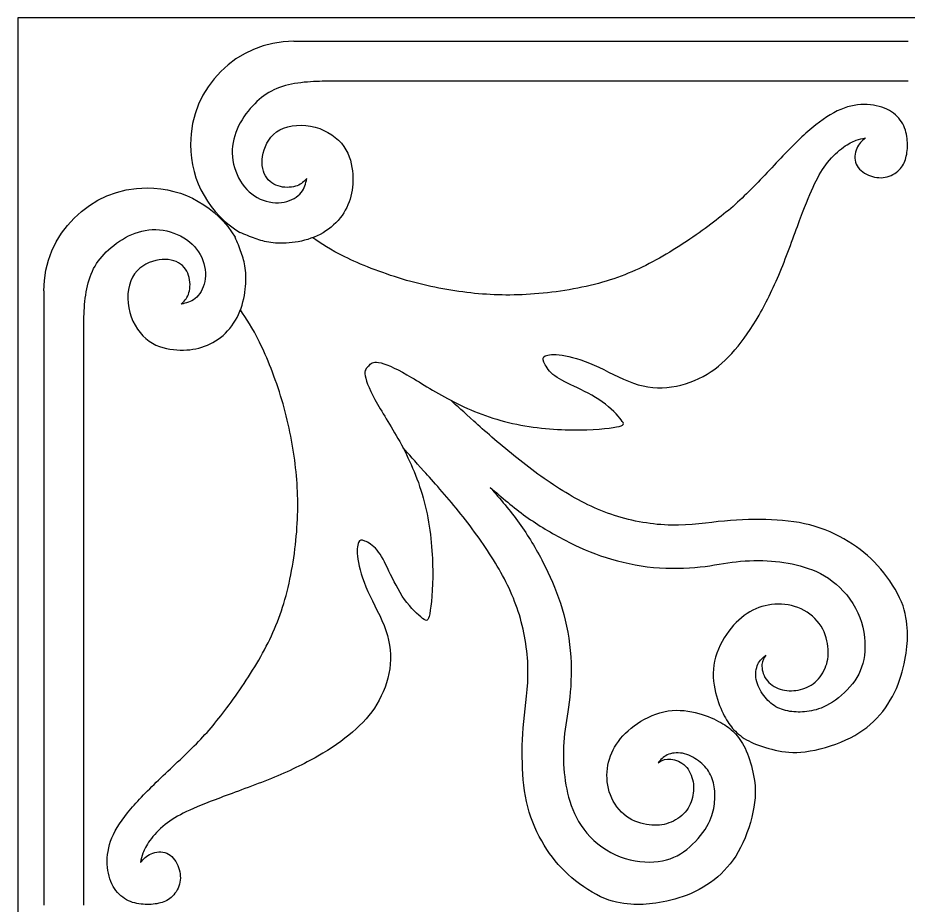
# Model space of a CAD drawing. Extents: x -97 to 91, y -16 to 189.
# Drawn here: x 18.41 to 54.71, y 150.76 to 186.95 of the extents above; entities that cross this region are included whole.
import ezdxf

# ---------------------------------------------------------------- set-up
doc = ezdxf.new("R2010")
doc.units = 0
doc.header["$MEASUREMENT"] = 0
doc.layers.add('LAYER_1', color=7, linetype='CONTINUOUS')

msp = doc.modelspace()

# ---------------------------------------------------------------- linework, layer by layer
at = {"layer": 'LAYER_1'}
msp.add_lwpolyline([(18.4134, 114.6116), (90.7518, 114.6116), (90.7518, 186.95), (18.4134, 186.95), (18.4134, 114.6116)], close=True, dxfattribs=at)
for points, knots in [([(29.6613, 185.994), (27.3368, 185.994), (25.4525, 184.1097), (25.4525, 181.7852), (25.4525, 181.7852), (25.4525, 180.266), (26.2575, 178.9348), (27.464, 178.1948)], [0, 0, 0, 0, 0.3333333, 0.3333333, 0.3333333, 0.3333333, 1, 1, 1, 1]), ([(31.5491, 184.3674), (31.3295, 184.3674), (31.1099, 184.3674), (30.8209, 184.3599), (30.8209, 184.3599), (30.5319, 184.3523), (30.1734, 184.3371), (29.8276, 184.2867), (29.8276, 184.2867), (29.4817, 184.2362), (29.1485, 184.1504), (28.857, 184.0153), (28.857, 184.0153), (28.5654, 183.8803), (28.3155, 183.696), (28.0706, 183.4474), (28.0706, 183.4474), (27.8258, 183.1987), (27.5859, 182.8857), (27.4155, 182.5411), (27.4155, 182.5411), (27.2451, 182.1965), (27.1441, 181.8204), (27.1542, 181.4278), (27.1542, 181.4278), (27.1643, 181.0353), (27.2855, 180.6263), (27.4874, 180.2931), (27.4874, 180.2931), (27.6894, 179.9599), (27.9722, 179.7024), (28.2927, 179.556), (28.2927, 179.556), (28.6133, 179.4096), (28.9718, 179.3742), (29.2747, 179.4335), (29.2747, 179.4335), (29.5776, 179.4928), (29.825, 179.6468), (29.9689, 179.8222), (29.9689, 179.8222), (30.1128, 179.9977), (30.1532, 180.1946), (30.1936, 180.3915), (30.1936, 180.3915), (30.0876, 180.2804), (29.9815, 180.1693), (29.7998, 180.1012), (29.7998, 180.1012), (29.618, 180.0331), (29.3605, 180.0078), (29.1169, 180.0671), (29.1169, 180.0671), (28.8733, 180.1264), (28.6436, 180.2703), (28.5086, 180.5064), (28.5086, 180.5064), (28.3735, 180.7424), (28.3331, 181.0706), (28.4176, 181.4277), (28.4176, 181.4277), (28.5022, 181.7849), (28.7117, 182.1712), (29.0979, 182.3806), (29.0979, 182.3806), (29.4841, 182.5901), (30.0471, 182.6229), (30.5393, 182.4892), (30.5393, 182.4892), (31.0316, 182.3553), (31.4532, 182.0549), (31.7056, 181.7003), (31.7056, 181.7003), (31.9581, 181.3457), (32.0415, 180.9367), (32.0655, 180.5682), (32.0655, 180.5682), (32.0895, 180.1997), (32.0541, 179.8715), (31.9569, 179.5585), (31.9569, 179.5585), (31.8597, 179.2454), (31.7006, 178.9474), (31.4722, 178.6887), (31.4722, 178.6887), (31.2437, 178.4299), (30.9458, 178.2103), (30.6151, 178.0576), (30.6151, 178.0576), (30.2844, 177.9049), (29.9209, 177.8191), (29.5928, 177.78), (29.5928, 177.78), (29.2646, 177.7409), (28.9718, 177.7485), (28.7295, 177.7813), (28.7295, 177.7813), (28.4871, 177.8141), (28.2952, 177.8722), (28.0927, 177.9453), (28.0927, 177.9453), (27.8903, 178.0184), (27.6771, 178.1066), (27.464, 178.1948)], [0, 0, 0, 0, 0.037037, 0.037037, 0.037037, 0.037037, 0.0740741, 0.0740741, 0.0740741, 0.0740741, 0.1111111, 0.1111111, 0.1111111, 0.1111111, 0.1481481, 0.1481481, 0.1481481, 0.1481481, 0.1851852, 0.1851852, 0.1851852, 0.1851852, 0.2222222, 0.2222222, 0.2222222, 0.2222222, 0.2592593, 0.2592593, 0.2592593, 0.2592593, 0.2962963, 0.2962963, 0.2962963, 0.2962963, 0.3333333, 0.3333333, 0.3333333, 0.3333333, 0.3703704, 0.3703704, 0.3703704, 0.3703704, 0.4074074, 0.4074074, 0.4074074, 0.4074074, 0.4444444, 0.4444444, 0.4444444, 0.4444444, 0.4814815, 0.4814815, 0.4814815, 0.4814815, 0.5185185, 0.5185185, 0.5185185, 0.5185185, 0.5555556, 0.5555556, 0.5555556, 0.5555556, 0.5925926, 0.5925926, 0.5925926, 0.5925926, 0.6296296, 0.6296296, 0.6296296, 0.6296296, 0.6666667, 0.6666667, 0.6666667, 0.6666667, 0.7037037, 0.7037037, 0.7037037, 0.7037037, 0.7407407, 0.7407407, 0.7407407, 0.7407407, 0.7777778, 0.7777778, 0.7777778, 0.7777778, 0.8148148, 0.8148148, 0.8148148, 0.8148148, 0.8518519, 0.8518519, 0.8518519, 0.8518519, 0.8888889, 0.8888889, 0.8888889, 0.8888889, 0.9259259, 0.9259259, 0.9259259, 0.9259259, 1, 1, 1, 1]), ([(32.7208, 172.7476), (32.7999, 172.8419), (32.879, 172.9362), (33.123, 172.895), (33.123, 172.895), (33.3671, 172.8538), (33.7761, 172.677), (34.2759, 172.3918), (34.2759, 172.3918), (34.7757, 172.1065), (35.3664, 171.7127), (36.0606, 171.3493), (36.0606, 171.3493), (36.7548, 170.9857), (37.5525, 170.6525), (38.4234, 170.443), (38.4234, 170.443), (39.2943, 170.2335), (40.2385, 170.1476), (41.0387, 170.1401), (41.0387, 170.1401), (41.8389, 170.1325), (42.4953, 170.2032), (42.8234, 170.2637), (42.8234, 170.2637), (43.1516, 170.3243), (43.1516, 170.3748), (43.0128, 170.5515), (43.0128, 170.5515), (42.8739, 170.7282), (42.5962, 171.0312), (42.2403, 171.2861), (42.2403, 171.2861), (41.8844, 171.5411), (41.4502, 171.7481), (41.0867, 171.9223), (41.0867, 171.9223), (40.7232, 172.0964), (40.4303, 172.2378), (40.2284, 172.4069), (40.2284, 172.4069), (40.0264, 172.5761), (39.9153, 172.773), (39.8598, 172.9068), (39.8598, 172.9068), (39.8043, 173.0406), (39.8043, 173.1113), (39.9179, 173.1617), (39.9179, 173.1617), (40.0314, 173.2122), (40.2587, 173.2425), (40.602, 173.1921), (40.602, 173.1921), (40.9453, 173.1415), (41.4047, 173.0102), (41.9121, 172.7831), (41.9121, 172.7831), (42.4195, 172.5559), (42.9749, 172.2328), (43.5101, 172.0485), (43.5101, 172.0485), (44.0452, 171.8642), (44.5602, 171.8188), (45.0701, 171.8919), (45.0701, 171.8919), (45.58, 171.9652), (46.0849, 172.1571), (46.5165, 172.417), (46.5165, 172.417), (46.9482, 172.677), (47.3067, 173.0053), (47.65, 173.4041), (47.65, 173.4041), (47.9933, 173.8029), (48.3215, 174.2725), (48.6371, 174.8253), (48.6371, 174.8253), (48.9526, 175.3781), (49.2555, 176.0143), (49.5433, 176.7186), (49.5433, 176.7186), (49.8311, 177.4229), (50.1037, 178.1954), (50.3284, 178.7961), (50.3284, 178.7961), (50.5531, 179.3969), (50.7298, 179.8261), (50.8976, 180.1783), (50.8976, 180.1783), (51.0655, 180.5304), (51.2246, 180.8057), (51.4253, 181.0531), (51.4253, 181.0531), (51.626, 181.3005), (51.8684, 181.5202), (52.0728, 181.6703), (52.0728, 181.6703), (52.2773, 181.8205), (52.4439, 181.9013), (52.5866, 181.9531), (52.5866, 181.9531), (52.7292, 182.0048), (52.8479, 182.0275), (52.9665, 182.0503), (52.9665, 182.0503), (52.8302, 181.9291), (52.6938, 181.8079), (52.6131, 181.6211), (52.6131, 181.6211), (52.5323, 181.4343), (52.507, 181.1819), (52.5915, 180.9799), (52.5915, 180.9799), (52.6761, 180.778), (52.8705, 180.6265), (53.0901, 180.5331), (53.0901, 180.5331), (53.3098, 180.4397), (53.5546, 180.4043), (53.778, 180.446), (53.778, 180.446), (54.0014, 180.4876), (54.2034, 180.6063), (54.3448, 180.7477), (54.3448, 180.7477), (54.4862, 180.889), (54.5669, 181.0531), (54.6181, 181.2399), (54.6181, 181.2399), (54.6694, 181.4267), (54.6911, 181.6363), (54.6823, 181.8597), (54.6823, 181.8597), (54.6735, 182.0831), (54.634, 182.3204), (54.5324, 182.54), (54.5324, 182.54), (54.4306, 182.7596), (54.2665, 182.9616), (54.0343, 183.1131), (54.0343, 183.1131), (53.8021, 183.2645), (53.5016, 183.3655), (53.1697, 183.3996), (53.1697, 183.3996), (52.8378, 183.4337), (52.4742, 183.4008), (52.1031, 183.2695), (52.1031, 183.2695), (51.732, 183.1383), (51.3533, 182.9086), (50.9419, 182.5779), (50.9419, 182.5779), (50.5304, 182.2472), (50.0861, 181.8155), (49.6078, 181.317), (49.6078, 181.317), (49.1294, 180.8184), (48.6169, 180.2529), (48.1247, 179.772), (48.1247, 179.772), (47.6324, 179.2911), (47.1604, 178.8948), (46.547, 178.4429), (46.547, 178.4429), (45.9335, 177.991), (45.1786, 177.4836), (44.4327, 177.0734), (44.4327, 177.0734), (43.6868, 176.6632), (42.9496, 176.3501), (42.0838, 176.1179), (42.0838, 176.1179), (41.2179, 175.8857), (40.2233, 175.7342), (39.3121, 175.6736), (39.3121, 175.6736), (38.4008, 175.613), (37.5727, 175.6434), (36.717, 175.7468), (36.717, 175.7468), (35.8613, 175.8503), (34.9777, 176.027), (34.1017, 176.2896), (34.1017, 176.2896), (33.2258, 176.5521), (32.3574, 176.9005), (31.7476, 177.1969), (31.7476, 177.1969), (31.1379, 177.4933), (30.7868, 177.7378), (30.4357, 177.9822)], [0, 0, 0, 0, 0.0204082, 0.0204082, 0.0204082, 0.0204082, 0.0408163, 0.0408163, 0.0408163, 0.0408163, 0.0612245, 0.0612245, 0.0612245, 0.0612245, 0.0816327, 0.0816327, 0.0816327, 0.0816327, 0.1020408, 0.1020408, 0.1020408, 0.1020408, 0.122449, 0.122449, 0.122449, 0.122449, 0.1428571, 0.1428571, 0.1428571, 0.1428571, 0.1632653, 0.1632653, 0.1632653, 0.1632653, 0.1836735, 0.1836735, 0.1836735, 0.1836735, 0.2040816, 0.2040816, 0.2040816, 0.2040816, 0.2244898, 0.2244898, 0.2244898, 0.2244898, 0.244898, 0.244898, 0.244898, 0.244898, 0.2653061, 0.2653061, 0.2653061, 0.2653061, 0.2857143, 0.2857143, 0.2857143, 0.2857143, 0.3061224, 0.3061224, 0.3061224, 0.3061224, 0.3265306, 0.3265306, 0.3265306, 0.3265306, 0.3469388, 0.3469388, 0.3469388, 0.3469388, 0.3673469, 0.3673469, 0.3673469, 0.3673469, 0.3877551, 0.3877551, 0.3877551, 0.3877551, 0.4081633, 0.4081633, 0.4081633, 0.4081633, 0.4285714, 0.4285714, 0.4285714, 0.4285714, 0.4489796, 0.4489796, 0.4489796, 0.4489796, 0.4693878, 0.4693878, 0.4693878, 0.4693878, 0.4897959, 0.4897959, 0.4897959, 0.4897959, 0.5102041, 0.5102041, 0.5102041, 0.5102041, 0.5306122, 0.5306122, 0.5306122, 0.5306122, 0.5510204, 0.5510204, 0.5510204, 0.5510204, 0.5714286, 0.5714286, 0.5714286, 0.5714286, 0.5918367, 0.5918367, 0.5918367, 0.5918367, 0.6122449, 0.6122449, 0.6122449, 0.6122449, 0.6326531, 0.6326531, 0.6326531, 0.6326531, 0.6530612, 0.6530612, 0.6530612, 0.6530612, 0.6734694, 0.6734694, 0.6734694, 0.6734694, 0.6938776, 0.6938776, 0.6938776, 0.6938776, 0.7142857, 0.7142857, 0.7142857, 0.7142857, 0.7346939, 0.7346939, 0.7346939, 0.7346939, 0.755102, 0.755102, 0.755102, 0.755102, 0.7755102, 0.7755102, 0.7755102, 0.7755102, 0.7959184, 0.7959184, 0.7959184, 0.7959184, 0.8163265, 0.8163265, 0.8163265, 0.8163265, 0.8367347, 0.8367347, 0.8367347, 0.8367347, 0.8571429, 0.8571429, 0.8571429, 0.8571429, 0.877551, 0.877551, 0.877551, 0.877551, 0.8979592, 0.8979592, 0.8979592, 0.8979592, 0.9183673, 0.9183673, 0.9183673, 0.9183673, 0.9387755, 0.9387755, 0.9387755, 0.9387755, 0.9591837, 0.9591837, 0.9591837, 0.9591837, 1, 1, 1, 1]), ([(19.4743, 175.807), (19.4743, 178.1315), (21.3586, 180.0158), (23.6831, 180.0158), (23.6831, 180.0158), (25.2023, 180.0158), (26.5335, 179.2108), (27.2735, 178.0043)], [0, 0, 0, 0, 0.3333333, 0.3333333, 0.3333333, 0.3333333, 1, 1, 1, 1]), ([(21.1009, 173.9192), (21.1009, 174.1388), (21.1009, 174.3584), (21.1084, 174.6474), (21.1084, 174.6474), (21.116, 174.9364), (21.1311, 175.2949), (21.1816, 175.6407), (21.1816, 175.6407), (21.2321, 175.9866), (21.3179, 176.3198), (21.453, 176.6113), (21.453, 176.6113), (21.588, 176.9029), (21.7723, 177.1528), (22.0209, 177.3977), (22.0209, 177.3977), (22.2696, 177.6425), (22.5826, 177.8824), (22.9272, 178.0528), (22.9272, 178.0528), (23.2718, 178.2232), (23.6479, 178.3242), (24.0405, 178.3141), (24.0405, 178.3141), (24.433, 178.304), (24.842, 178.1828), (25.1752, 177.9809), (25.1752, 177.9809), (25.5084, 177.7789), (25.7659, 177.4961), (25.9123, 177.1755), (25.9123, 177.1755), (26.0587, 176.855), (26.0941, 176.4965), (26.0348, 176.1936), (26.0348, 176.1936), (25.9754, 175.8907), (25.8215, 175.6432), (25.6461, 175.4994), (25.6461, 175.4994), (25.4706, 175.3555), (25.2737, 175.3151), (25.0768, 175.2747), (25.0768, 175.2747), (25.1878, 175.3807), (25.2989, 175.4868), (25.3671, 175.6685), (25.3671, 175.6685), (25.4352, 175.8502), (25.4605, 176.1078), (25.4012, 176.3513), (25.4012, 176.3513), (25.3419, 176.5949), (25.198, 176.8247), (24.9619, 176.9597), (24.9619, 176.9597), (24.7259, 177.0948), (24.3977, 177.1352), (24.0405, 177.0507), (24.0405, 177.0507), (23.6834, 176.9661), (23.2971, 176.7566), (23.0877, 176.3704), (23.0877, 176.3704), (22.8782, 175.9841), (22.8453, 175.4212), (22.9791, 174.929), (22.9791, 174.929), (23.1129, 174.4367), (23.4134, 174.0151), (23.768, 173.7627), (23.768, 173.7627), (24.1226, 173.5102), (24.5316, 173.4268), (24.9001, 173.4028), (24.9001, 173.4028), (25.2686, 173.3788), (25.5968, 173.4142), (25.9098, 173.5114), (25.9098, 173.5114), (26.2229, 173.6086), (26.5208, 173.7677), (26.7796, 173.9961), (26.7796, 173.9961), (27.0383, 174.2246), (27.258, 174.5225), (27.4107, 174.8532), (27.4107, 174.8532), (27.5634, 175.1839), (27.6492, 175.5473), (27.6883, 175.8755), (27.6883, 175.8755), (27.7274, 176.2037), (27.7198, 176.4965), (27.687, 176.7388), (27.687, 176.7388), (27.6542, 176.9812), (27.5961, 177.1731), (27.523, 177.3755), (27.523, 177.3755), (27.4499, 177.578), (27.3617, 177.7912), (27.2735, 178.0043)], [0, 0, 0, 0, 0.037037, 0.037037, 0.037037, 0.037037, 0.0740741, 0.0740741, 0.0740741, 0.0740741, 0.1111111, 0.1111111, 0.1111111, 0.1111111, 0.1481481, 0.1481481, 0.1481481, 0.1481481, 0.1851852, 0.1851852, 0.1851852, 0.1851852, 0.2222222, 0.2222222, 0.2222222, 0.2222222, 0.2592593, 0.2592593, 0.2592593, 0.2592593, 0.2962963, 0.2962963, 0.2962963, 0.2962963, 0.3333333, 0.3333333, 0.3333333, 0.3333333, 0.3703704, 0.3703704, 0.3703704, 0.3703704, 0.4074074, 0.4074074, 0.4074074, 0.4074074, 0.4444444, 0.4444444, 0.4444444, 0.4444444, 0.4814815, 0.4814815, 0.4814815, 0.4814815, 0.5185185, 0.5185185, 0.5185185, 0.5185185, 0.5555556, 0.5555556, 0.5555556, 0.5555556, 0.5925926, 0.5925926, 0.5925926, 0.5925926, 0.6296296, 0.6296296, 0.6296296, 0.6296296, 0.6666667, 0.6666667, 0.6666667, 0.6666667, 0.7037037, 0.7037037, 0.7037037, 0.7037037, 0.7407407, 0.7407407, 0.7407407, 0.7407407, 0.7777778, 0.7777778, 0.7777778, 0.7777778, 0.8148148, 0.8148148, 0.8148148, 0.8148148, 0.8518519, 0.8518519, 0.8518519, 0.8518519, 0.8888889, 0.8888889, 0.8888889, 0.8888889, 0.9259259, 0.9259259, 0.9259259, 0.9259259, 1, 1, 1, 1]), ([(32.7207, 172.7475), (32.6264, 172.6684), (32.5321, 172.5893), (32.5733, 172.3452), (32.5733, 172.3452), (32.6145, 172.1012), (32.7913, 171.6922), (33.0765, 171.1924), (33.0765, 171.1924), (33.3617, 170.6926), (33.7555, 170.1019), (34.119, 169.4077), (34.119, 169.4077), (34.4826, 168.7135), (34.8158, 167.9158), (35.0253, 167.0449), (35.0253, 167.0449), (35.2348, 166.174), (35.3206, 165.2298), (35.3282, 164.4296), (35.3282, 164.4296), (35.3358, 163.6294), (35.2651, 162.973), (35.2045, 162.6449), (35.2045, 162.6449), (35.144, 162.3167), (35.0934, 162.3167), (34.9168, 162.4555), (34.9168, 162.4555), (34.7401, 162.5943), (34.4371, 162.8721), (34.1821, 163.228), (34.1821, 163.228), (33.9272, 163.5839), (33.7202, 164.0181), (33.546, 164.3816), (33.546, 164.3816), (33.3719, 164.7451), (33.2304, 165.038), (33.0614, 165.2399), (33.0614, 165.2399), (32.8922, 165.4418), (32.6953, 165.5529), (32.5615, 165.6084), (32.5615, 165.6084), (32.4277, 165.664), (32.357, 165.664), (32.3065, 165.5504), (32.3065, 165.5504), (32.2561, 165.4368), (32.2258, 165.2096), (32.2762, 164.8663), (32.2762, 164.8663), (32.3267, 164.523), (32.458, 164.0635), (32.6852, 163.5562), (32.6852, 163.5562), (32.9124, 163.0488), (33.2355, 162.4934), (33.4198, 161.9582), (33.4198, 161.9582), (33.604, 161.4231), (33.6495, 160.9081), (33.5763, 160.3982), (33.5763, 160.3982), (33.5031, 159.8883), (33.3112, 159.3834), (33.0512, 158.9517), (33.0512, 158.9517), (32.7913, 158.5201), (32.463, 158.1616), (32.0642, 157.8183), (32.0642, 157.8183), (31.6654, 157.4749), (31.1958, 157.1468), (30.643, 156.8312), (30.643, 156.8312), (30.0902, 156.5157), (29.454, 156.2127), (28.7497, 155.925), (28.7497, 155.925), (28.0454, 155.6372), (27.2729, 155.3645), (26.6722, 155.1399), (26.6722, 155.1399), (26.0713, 154.9152), (25.6421, 154.7385), (25.29, 154.5707), (25.29, 154.5707), (24.9378, 154.4028), (24.6626, 154.2437), (24.4152, 154.043), (24.4152, 154.043), (24.1678, 153.8423), (23.9481, 153.5999), (23.798, 153.3955), (23.798, 153.3955), (23.6477, 153.191), (23.567, 153.0243), (23.5152, 152.8817), (23.5152, 152.8817), (23.4635, 152.7391), (23.4407, 152.6204), (23.418, 152.5018), (23.418, 152.5018), (23.5392, 152.6381), (23.6604, 152.7745), (23.8471, 152.8552), (23.8471, 152.8552), (24.034, 152.936), (24.2864, 152.9613), (24.4883, 152.8767), (24.4883, 152.8767), (24.6903, 152.7922), (24.8418, 152.5977), (24.9352, 152.3782), (24.9352, 152.3782), (25.0286, 152.1585), (25.064, 151.9136), (25.0223, 151.6902), (25.0223, 151.6902), (24.9807, 151.4668), (24.862, 151.2648), (24.7206, 151.1235), (24.7206, 151.1235), (24.5793, 150.9821), (24.4152, 150.9013), (24.2284, 150.8501), (24.2284, 150.8501), (24.0416, 150.7989), (23.832, 150.7771), (23.6086, 150.786), (23.6086, 150.786), (23.3852, 150.7948), (23.1479, 150.8343), (22.9283, 150.9359), (22.9283, 150.9359), (22.7087, 151.0376), (22.5067, 151.2018), (22.3552, 151.434), (22.3552, 151.434), (22.2038, 151.6662), (22.1028, 151.9667), (22.0687, 152.2986), (22.0687, 152.2986), (22.0346, 152.6305), (22.0675, 152.9941), (22.1987, 153.3652), (22.1987, 153.3652), (22.33, 153.7362), (22.5597, 154.1149), (22.8904, 154.5264), (22.8904, 154.5264), (23.2211, 154.9379), (23.6528, 155.3822), (24.1513, 155.8605), (24.1513, 155.8605), (24.6499, 156.3389), (25.2154, 156.8514), (25.6963, 157.3436), (25.6963, 157.3436), (26.1772, 157.8359), (26.5735, 158.3079), (27.0254, 158.9213), (27.0254, 158.9213), (27.4773, 159.5348), (27.9847, 160.2896), (28.3949, 161.0356), (28.3949, 161.0356), (28.8051, 161.7815), (29.1181, 162.5186), (29.3504, 163.3845), (29.3504, 163.3845), (29.5826, 164.2503), (29.7341, 165.245), (29.7947, 166.1562), (29.7947, 166.1562), (29.8553, 167.0675), (29.8249, 167.8956), (29.7215, 168.7513), (29.7215, 168.7513), (29.618, 169.607), (29.4412, 170.4906), (29.1787, 171.3666), (29.1787, 171.3666), (28.9162, 172.2425), (28.5678, 173.1109), (28.2714, 173.7207), (28.2714, 173.7207), (27.975, 174.3304), (27.7305, 174.6815), (27.486, 175.0326)], [0, 0, 0, 0, 0.0204082, 0.0204082, 0.0204082, 0.0204082, 0.0408163, 0.0408163, 0.0408163, 0.0408163, 0.0612245, 0.0612245, 0.0612245, 0.0612245, 0.0816327, 0.0816327, 0.0816327, 0.0816327, 0.1020408, 0.1020408, 0.1020408, 0.1020408, 0.122449, 0.122449, 0.122449, 0.122449, 0.1428571, 0.1428571, 0.1428571, 0.1428571, 0.1632653, 0.1632653, 0.1632653, 0.1632653, 0.1836735, 0.1836735, 0.1836735, 0.1836735, 0.2040816, 0.2040816, 0.2040816, 0.2040816, 0.2244898, 0.2244898, 0.2244898, 0.2244898, 0.244898, 0.244898, 0.244898, 0.244898, 0.2653061, 0.2653061, 0.2653061, 0.2653061, 0.2857143, 0.2857143, 0.2857143, 0.2857143, 0.3061224, 0.3061224, 0.3061224, 0.3061224, 0.3265306, 0.3265306, 0.3265306, 0.3265306, 0.3469388, 0.3469388, 0.3469388, 0.3469388, 0.3673469, 0.3673469, 0.3673469, 0.3673469, 0.3877551, 0.3877551, 0.3877551, 0.3877551, 0.4081633, 0.4081633, 0.4081633, 0.4081633, 0.4285714, 0.4285714, 0.4285714, 0.4285714, 0.4489796, 0.4489796, 0.4489796, 0.4489796, 0.4693878, 0.4693878, 0.4693878, 0.4693878, 0.4897959, 0.4897959, 0.4897959, 0.4897959, 0.5102041, 0.5102041, 0.5102041, 0.5102041, 0.5306122, 0.5306122, 0.5306122, 0.5306122, 0.5510204, 0.5510204, 0.5510204, 0.5510204, 0.5714286, 0.5714286, 0.5714286, 0.5714286, 0.5918367, 0.5918367, 0.5918367, 0.5918367, 0.6122449, 0.6122449, 0.6122449, 0.6122449, 0.6326531, 0.6326531, 0.6326531, 0.6326531, 0.6530612, 0.6530612, 0.6530612, 0.6530612, 0.6734694, 0.6734694, 0.6734694, 0.6734694, 0.6938776, 0.6938776, 0.6938776, 0.6938776, 0.7142857, 0.7142857, 0.7142857, 0.7142857, 0.7346939, 0.7346939, 0.7346939, 0.7346939, 0.755102, 0.755102, 0.755102, 0.755102, 0.7755102, 0.7755102, 0.7755102, 0.7755102, 0.7959184, 0.7959184, 0.7959184, 0.7959184, 0.8163265, 0.8163265, 0.8163265, 0.8163265, 0.8367347, 0.8367347, 0.8367347, 0.8367347, 0.8571429, 0.8571429, 0.8571429, 0.8571429, 0.877551, 0.877551, 0.877551, 0.877551, 0.8979592, 0.8979592, 0.8979592, 0.8979592, 0.9183673, 0.9183673, 0.9183673, 0.9183673, 0.9387755, 0.9387755, 0.9387755, 0.9387755, 0.9591837, 0.9591837, 0.9591837, 0.9591837, 1, 1, 1, 1]), ([(37.6698, 167.7986), (38.1439, 167.3893), (38.6182, 166.9799), (39.1279, 166.6138), (39.1279, 166.6138), (39.6376, 166.2475), (40.1829, 165.9243), (40.7231, 165.6442), (40.7231, 165.6442), (41.2633, 165.364), (41.7985, 165.1267), (42.3968, 164.9348), (42.3968, 164.9348), (42.9951, 164.743), (43.6565, 164.5966), (44.3254, 164.5334), (44.3254, 164.5334), (44.9944, 164.4703), (45.671, 164.4905), (46.2313, 164.5511), (46.2313, 164.5511), (46.7917, 164.6117), (47.2361, 164.7127), (47.7056, 164.7657), (47.7056, 164.7657), (48.1751, 164.8187), (48.6699, 164.8238), (49.1344, 164.791), (49.1344, 164.791), (49.5988, 164.7581), (50.033, 164.6874), (50.4748, 164.5486), (50.4748, 164.5486), (50.9165, 164.4098), (51.3659, 164.2028), (51.7723, 163.8544), (51.7723, 163.8544), (52.1787, 163.5061), (52.5423, 163.0163), (52.7442, 162.4912), (52.7442, 162.4912), (52.9462, 161.9661), (52.9865, 161.4057), (52.926, 160.9438), (52.926, 160.9438), (52.8654, 160.4818), (52.7038, 160.1183), (52.4413, 159.7851), (52.4413, 159.7851), (52.1788, 159.4519), (51.8152, 159.1489), (51.5003, 158.9628), (51.5003, 158.9628), (51.1854, 158.7766), (50.9191, 158.7071), (50.6724, 158.6687), (50.6724, 158.6687), (50.4256, 158.6302), (50.1984, 158.6226), (49.9712, 158.6503), (49.9712, 158.6503), (49.744, 158.6781), (49.5168, 158.7412), (49.3225, 158.851), (49.3225, 158.851), (49.1281, 158.9608), (48.9665, 159.1174), (48.8252, 159.3092), (48.8252, 159.3092), (48.6838, 159.5011), (48.5626, 159.7282), (48.5184, 159.9567), (48.5184, 159.9567), (48.4742, 160.1852), (48.5071, 160.4149), (48.5853, 160.5815), (48.5853, 160.5815), (48.6636, 160.7481), (48.7873, 160.8516), (48.911, 160.9551), (48.911, 160.9551), (48.8378, 160.8466), (48.7645, 160.738), (48.7519, 160.5677), (48.7519, 160.5677), (48.7393, 160.3972), (48.7873, 160.165), (48.9185, 159.9769), (48.9185, 159.9769), (49.0498, 159.7888), (49.2644, 159.6449), (49.4979, 159.5692), (49.4979, 159.5692), (49.7314, 159.4935), (49.9838, 159.4859), (50.23, 159.5313), (50.23, 159.5313), (50.4761, 159.5768), (50.716, 159.6753), (50.9141, 159.8469), (50.9141, 159.8469), (51.1122, 160.0186), (51.2688, 160.2634), (51.3596, 160.5121), (51.3596, 160.5121), (51.4505, 160.7607), (51.4758, 161.0132), (51.4379, 161.311), (51.4379, 161.311), (51.4, 161.6089), (51.299, 161.9523), (51.0895, 162.2413), (51.0895, 162.2413), (50.88, 162.5303), (50.5619, 162.7651), (50.2148, 162.8976), (50.2148, 162.8976), (49.8677, 163.0301), (49.4916, 163.0605), (49.1382, 163.0163), (49.1382, 163.0163), (48.7848, 162.9721), (48.4541, 162.8534), (48.1448, 162.6503), (48.1448, 162.6503), (47.8356, 162.4471), (47.5478, 162.1592), (47.303, 161.7945), (47.303, 161.7945), (47.0581, 161.4297), (46.8561, 160.9879), (46.7892, 160.5462), (46.7892, 160.5462), (46.7223, 160.1044), (46.7905, 159.6626), (46.894, 159.2928), (46.894, 159.2928), (46.9975, 158.923), (47.1364, 158.6251), (47.264, 158.3956), (47.264, 158.3956), (47.3916, 158.1661), (47.5082, 158.0048), (47.6697, 157.8471), (47.6697, 157.8471), (47.8313, 157.6893), (48.0379, 157.5349), (48.3141, 157.4035), (48.3141, 157.4035), (48.5904, 157.272), (48.9363, 157.1635), (49.2934, 157.084), (49.2934, 157.084), (49.6506, 157.0045), (50.0192, 156.9539), (50.519, 157.0171), (50.519, 157.0171), (51.0188, 157.0802), (51.6499, 157.2569), (52.1687, 157.4942), (52.1687, 157.4942), (52.6874, 157.7315), (53.0939, 158.0294), (53.4321, 158.3853), (53.4321, 158.3853), (53.7704, 158.7412), (54.0405, 159.1552), (54.2323, 159.5982), (54.2323, 159.5982), (54.4242, 160.0413), (54.5379, 160.5134), (54.6049, 160.8996), (54.6049, 160.8996), (54.6719, 161.2858), (54.6924, 161.5862), (54.6797, 161.9358), (54.6797, 161.9358), (54.6671, 162.2854), (54.6214, 162.6843), (54.4395, 163.1286), (54.4395, 163.1286), (54.2576, 163.5729), (53.9395, 164.0627), (53.595, 164.4678), (53.595, 164.4678), (53.2504, 164.8729), (52.8793, 165.1936), (52.4363, 165.4851), (52.4363, 165.4851), (51.9933, 165.7766), (51.4782, 166.0392), (50.9179, 166.2071), (50.9179, 166.2071), (50.3575, 166.3749), (49.7516, 166.4482), (49.1357, 166.4772), (49.1357, 166.4772), (48.5197, 166.5062), (47.8936, 166.4911), (47.2222, 166.4254), (47.2222, 166.4254), (46.5507, 166.3598), (45.8338, 166.2437), (45.0664, 166.2563), (45.0664, 166.2563), (44.299, 166.2689), (43.4811, 166.4103), (42.7339, 166.6526), (42.7339, 166.6526), (41.9867, 166.8949), (41.3101, 167.2383), (40.6311, 167.6599), (40.6311, 167.6599), (39.952, 168.0814), (39.2704, 168.5813), (38.6393, 169.0912), (38.6393, 169.0912), (38.0082, 169.6011), (37.4276, 170.1211), (37.0063, 170.4991), (37.0063, 170.4991), (36.5849, 170.8772), (36.3227, 171.1132), (36.0606, 171.3493)], [0, 0, 0, 0, 0.0175439, 0.0175439, 0.0175439, 0.0175439, 0.0350877, 0.0350877, 0.0350877, 0.0350877, 0.0526316, 0.0526316, 0.0526316, 0.0526316, 0.0701754, 0.0701754, 0.0701754, 0.0701754, 0.0877193, 0.0877193, 0.0877193, 0.0877193, 0.1052632, 0.1052632, 0.1052632, 0.1052632, 0.122807, 0.122807, 0.122807, 0.122807, 0.1403509, 0.1403509, 0.1403509, 0.1403509, 0.1578947, 0.1578947, 0.1578947, 0.1578947, 0.1754386, 0.1754386, 0.1754386, 0.1754386, 0.1929825, 0.1929825, 0.1929825, 0.1929825, 0.2105263, 0.2105263, 0.2105263, 0.2105263, 0.2280702, 0.2280702, 0.2280702, 0.2280702, 0.245614, 0.245614, 0.245614, 0.245614, 0.2631579, 0.2631579, 0.2631579, 0.2631579, 0.2807018, 0.2807018, 0.2807018, 0.2807018, 0.2982456, 0.2982456, 0.2982456, 0.2982456, 0.3157895, 0.3157895, 0.3157895, 0.3157895, 0.3333333, 0.3333333, 0.3333333, 0.3333333, 0.3508772, 0.3508772, 0.3508772, 0.3508772, 0.3684211, 0.3684211, 0.3684211, 0.3684211, 0.3859649, 0.3859649, 0.3859649, 0.3859649, 0.4035088, 0.4035088, 0.4035088, 0.4035088, 0.4210526, 0.4210526, 0.4210526, 0.4210526, 0.4385965, 0.4385965, 0.4385965, 0.4385965, 0.4561404, 0.4561404, 0.4561404, 0.4561404, 0.4736842, 0.4736842, 0.4736842, 0.4736842, 0.4912281, 0.4912281, 0.4912281, 0.4912281, 0.5087719, 0.5087719, 0.5087719, 0.5087719, 0.5263158, 0.5263158, 0.5263158, 0.5263158, 0.5438596, 0.5438596, 0.5438596, 0.5438596, 0.5614035, 0.5614035, 0.5614035, 0.5614035, 0.5789474, 0.5789474, 0.5789474, 0.5789474, 0.5964912, 0.5964912, 0.5964912, 0.5964912, 0.6140351, 0.6140351, 0.6140351, 0.6140351, 0.6315789, 0.6315789, 0.6315789, 0.6315789, 0.6491228, 0.6491228, 0.6491228, 0.6491228, 0.6666667, 0.6666667, 0.6666667, 0.6666667, 0.6842105, 0.6842105, 0.6842105, 0.6842105, 0.7017544, 0.7017544, 0.7017544, 0.7017544, 0.7192982, 0.7192982, 0.7192982, 0.7192982, 0.7368421, 0.7368421, 0.7368421, 0.7368421, 0.754386, 0.754386, 0.754386, 0.754386, 0.7719298, 0.7719298, 0.7719298, 0.7719298, 0.7894737, 0.7894737, 0.7894737, 0.7894737, 0.8070175, 0.8070175, 0.8070175, 0.8070175, 0.8245614, 0.8245614, 0.8245614, 0.8245614, 0.8421053, 0.8421053, 0.8421053, 0.8421053, 0.8596491, 0.8596491, 0.8596491, 0.8596491, 0.877193, 0.877193, 0.877193, 0.877193, 0.8947368, 0.8947368, 0.8947368, 0.8947368, 0.9122807, 0.9122807, 0.9122807, 0.9122807, 0.9298246, 0.9298246, 0.9298246, 0.9298246, 0.9473684, 0.9473684, 0.9473684, 0.9473684, 0.9649123, 0.9649123, 0.9649123, 0.9649123, 1, 1, 1, 1]), ([(37.6697, 167.7985), (38.079, 167.3243), (38.4883, 166.8501), (38.8545, 166.3404), (38.8545, 166.3404), (39.2208, 165.8306), (39.5439, 165.2853), (39.8241, 164.7452), (39.8241, 164.7452), (40.1043, 164.205), (40.3416, 163.6697), (40.5335, 163.0715), (40.5335, 163.0715), (40.7253, 162.4732), (40.8717, 161.8118), (40.9348, 161.1429), (40.9348, 161.1429), (40.9979, 160.4739), (40.9777, 159.7973), (40.9172, 159.237), (40.9172, 159.237), (40.8566, 158.6765), (40.7556, 158.2322), (40.7026, 157.7627), (40.7026, 157.7627), (40.6496, 157.2932), (40.6445, 156.7984), (40.6773, 156.3339), (40.6773, 156.3339), (40.7102, 155.8694), (40.7809, 155.4353), (40.9197, 154.9935), (40.9197, 154.9935), (41.0585, 154.5517), (41.2655, 154.1023), (41.6139, 153.6959), (41.6139, 153.6959), (41.9622, 153.2895), (42.452, 152.926), (42.9771, 152.7241), (42.9771, 152.7241), (43.5021, 152.5221), (44.0626, 152.4817), (44.5245, 152.5423), (44.5245, 152.5423), (44.9865, 152.6029), (45.35, 152.7645), (45.6832, 153.027), (45.6832, 153.027), (46.0164, 153.2895), (46.3194, 153.6531), (46.5055, 153.968), (46.5055, 153.968), (46.6917, 154.2829), (46.7612, 154.5492), (46.7996, 154.7959), (46.7996, 154.7959), (46.8381, 155.0427), (46.8457, 155.2699), (46.8179, 155.4971), (46.8179, 155.4971), (46.7901, 155.7243), (46.727, 155.9515), (46.6173, 156.1458), (46.6173, 156.1458), (46.5074, 156.3402), (46.3509, 156.5018), (46.1591, 156.6431), (46.1591, 156.6431), (45.9672, 156.7845), (45.74, 156.9057), (45.5116, 156.9499), (45.5116, 156.9499), (45.2831, 156.9941), (45.0534, 156.9612), (44.8868, 156.883), (44.8868, 156.883), (44.7202, 156.8047), (44.6167, 156.681), (44.5132, 156.5573), (44.5132, 156.5573), (44.6217, 156.6305), (44.7303, 156.7038), (44.9006, 156.7164), (44.9006, 156.7164), (45.071, 156.729), (45.3033, 156.681), (45.4914, 156.5498), (45.4914, 156.5498), (45.6794, 156.4185), (45.8233, 156.2039), (45.899, 155.9704), (45.899, 155.9704), (45.9748, 155.7369), (45.9824, 155.4844), (45.937, 155.2383), (45.937, 155.2383), (45.8915, 154.9922), (45.793, 154.7523), (45.6214, 154.5542), (45.6214, 154.5542), (45.4497, 154.3561), (45.2049, 154.1995), (44.9562, 154.1087), (44.9562, 154.1087), (44.7076, 154.0178), (44.4551, 153.9925), (44.1573, 154.0304), (44.1573, 154.0304), (43.8594, 154.0683), (43.516, 154.1693), (43.227, 154.3788), (43.227, 154.3788), (42.938, 154.5883), (42.7032, 154.9064), (42.5707, 155.2535), (42.5707, 155.2535), (42.4382, 155.6006), (42.4078, 155.9767), (42.452, 156.3301), (42.452, 156.3301), (42.4962, 156.6835), (42.6149, 157.0142), (42.818, 157.3234), (42.818, 157.3234), (43.0212, 157.6327), (43.3091, 157.9205), (43.6738, 158.1653), (43.6738, 158.1653), (44.0386, 158.4102), (44.4804, 158.6122), (44.9221, 158.6791), (44.9221, 158.6791), (45.3639, 158.746), (45.8057, 158.6778), (46.1755, 158.5743), (46.1755, 158.5743), (46.5453, 158.4708), (46.8432, 158.3319), (47.0727, 158.2043), (47.0727, 158.2043), (47.3022, 158.0767), (47.4635, 157.9601), (47.6212, 157.7986), (47.6212, 157.7986), (47.7789, 157.637), (47.9334, 157.4304), (48.0648, 157.1542), (48.0648, 157.1542), (48.1962, 156.8779), (48.3048, 156.532), (48.3843, 156.1749), (48.3843, 156.1749), (48.4638, 155.8177), (48.5143, 155.4491), (48.4512, 154.9493), (48.4512, 154.9493), (48.3881, 154.4495), (48.2114, 153.8184), (47.9741, 153.2996), (47.9741, 153.2996), (47.7368, 152.7809), (47.4389, 152.3744), (47.083, 152.0361), (47.083, 152.0361), (46.727, 151.6979), (46.313, 151.4278), (45.8701, 151.2359), (45.8701, 151.2359), (45.427, 151.0441), (44.9549, 150.9304), (44.5687, 150.8634), (44.5687, 150.8634), (44.1825, 150.7964), (43.8821, 150.7759), (43.5325, 150.7886), (43.5325, 150.7886), (43.1828, 150.8012), (42.784, 150.8469), (42.3397, 151.0288), (42.3397, 151.0288), (41.8954, 151.2107), (41.4056, 151.5288), (41.0005, 151.8733), (41.0005, 151.8733), (40.5953, 152.2179), (40.2747, 152.589), (39.9832, 153.032), (39.9832, 153.032), (39.6916, 153.475), (39.429, 153.9901), (39.2612, 154.5504), (39.2612, 154.5504), (39.0934, 155.1108), (39.0201, 155.7167), (38.9911, 156.3326), (38.9911, 156.3326), (38.9621, 156.9486), (38.9772, 157.5746), (39.0428, 158.2461), (39.0428, 158.2461), (39.1085, 158.9176), (39.2246, 159.6345), (39.212, 160.4019), (39.212, 160.4019), (39.1994, 161.1693), (39.058, 161.9872), (38.8156, 162.7344), (38.8156, 162.7344), (38.5733, 163.4816), (38.23, 164.1582), (37.8084, 164.8372), (37.8084, 164.8372), (37.3868, 165.5163), (36.887, 166.1979), (36.3771, 166.829), (36.3771, 166.829), (35.8672, 167.46), (35.3472, 168.0407), (34.9692, 168.462), (34.9692, 168.462), (34.5911, 168.8834), (34.3551, 169.1455), (34.119, 169.4077)], [0, 0, 0, 0, 0.0175439, 0.0175439, 0.0175439, 0.0175439, 0.0350877, 0.0350877, 0.0350877, 0.0350877, 0.0526316, 0.0526316, 0.0526316, 0.0526316, 0.0701754, 0.0701754, 0.0701754, 0.0701754, 0.0877193, 0.0877193, 0.0877193, 0.0877193, 0.1052632, 0.1052632, 0.1052632, 0.1052632, 0.122807, 0.122807, 0.122807, 0.122807, 0.1403509, 0.1403509, 0.1403509, 0.1403509, 0.1578947, 0.1578947, 0.1578947, 0.1578947, 0.1754386, 0.1754386, 0.1754386, 0.1754386, 0.1929825, 0.1929825, 0.1929825, 0.1929825, 0.2105263, 0.2105263, 0.2105263, 0.2105263, 0.2280702, 0.2280702, 0.2280702, 0.2280702, 0.245614, 0.245614, 0.245614, 0.245614, 0.2631579, 0.2631579, 0.2631579, 0.2631579, 0.2807018, 0.2807018, 0.2807018, 0.2807018, 0.2982456, 0.2982456, 0.2982456, 0.2982456, 0.3157895, 0.3157895, 0.3157895, 0.3157895, 0.3333333, 0.3333333, 0.3333333, 0.3333333, 0.3508772, 0.3508772, 0.3508772, 0.3508772, 0.3684211, 0.3684211, 0.3684211, 0.3684211, 0.3859649, 0.3859649, 0.3859649, 0.3859649, 0.4035088, 0.4035088, 0.4035088, 0.4035088, 0.4210526, 0.4210526, 0.4210526, 0.4210526, 0.4385965, 0.4385965, 0.4385965, 0.4385965, 0.4561404, 0.4561404, 0.4561404, 0.4561404, 0.4736842, 0.4736842, 0.4736842, 0.4736842, 0.4912281, 0.4912281, 0.4912281, 0.4912281, 0.5087719, 0.5087719, 0.5087719, 0.5087719, 0.5263158, 0.5263158, 0.5263158, 0.5263158, 0.5438596, 0.5438596, 0.5438596, 0.5438596, 0.5614035, 0.5614035, 0.5614035, 0.5614035, 0.5789474, 0.5789474, 0.5789474, 0.5789474, 0.5964912, 0.5964912, 0.5964912, 0.5964912, 0.6140351, 0.6140351, 0.6140351, 0.6140351, 0.6315789, 0.6315789, 0.6315789, 0.6315789, 0.6491228, 0.6491228, 0.6491228, 0.6491228, 0.6666667, 0.6666667, 0.6666667, 0.6666667, 0.6842105, 0.6842105, 0.6842105, 0.6842105, 0.7017544, 0.7017544, 0.7017544, 0.7017544, 0.7192982, 0.7192982, 0.7192982, 0.7192982, 0.7368421, 0.7368421, 0.7368421, 0.7368421, 0.754386, 0.754386, 0.754386, 0.754386, 0.7719298, 0.7719298, 0.7719298, 0.7719298, 0.7894737, 0.7894737, 0.7894737, 0.7894737, 0.8070175, 0.8070175, 0.8070175, 0.8070175, 0.8245614, 0.8245614, 0.8245614, 0.8245614, 0.8421053, 0.8421053, 0.8421053, 0.8421053, 0.8596491, 0.8596491, 0.8596491, 0.8596491, 0.877193, 0.877193, 0.877193, 0.877193, 0.8947368, 0.8947368, 0.8947368, 0.8947368, 0.9122807, 0.9122807, 0.9122807, 0.9122807, 0.9298246, 0.9298246, 0.9298246, 0.9298246, 0.9473684, 0.9473684, 0.9473684, 0.9473684, 0.9649123, 0.9649123, 0.9649123, 0.9649123, 1, 1, 1, 1])]:
    msp.add_open_spline(points, degree=3, knots=knots, dxfattribs=at)
for points in [[(29.6613, 185.994), (29.6613, 185.994), (54.7128, 185.994), (54.7128, 185.994)], [(54.7128, 184.3674), (54.7128, 184.3674), (31.5491, 184.3674), (31.5491, 184.3674)], [(26.6365, 178.8055), (26.6365, 178.8055), (26.663, 178.8316), (26.663, 178.8316)], [(19.4743, 175.807), (19.4743, 175.807), (19.4743, 150.7555), (19.4743, 150.7555)], [(21.1009, 150.7555), (21.1009, 150.7555), (21.1009, 173.9192), (21.1009, 173.9192)]]:
    msp.add_open_spline(points, degree=3, dxfattribs=at)

doc.saveas('drawing.dxf')
